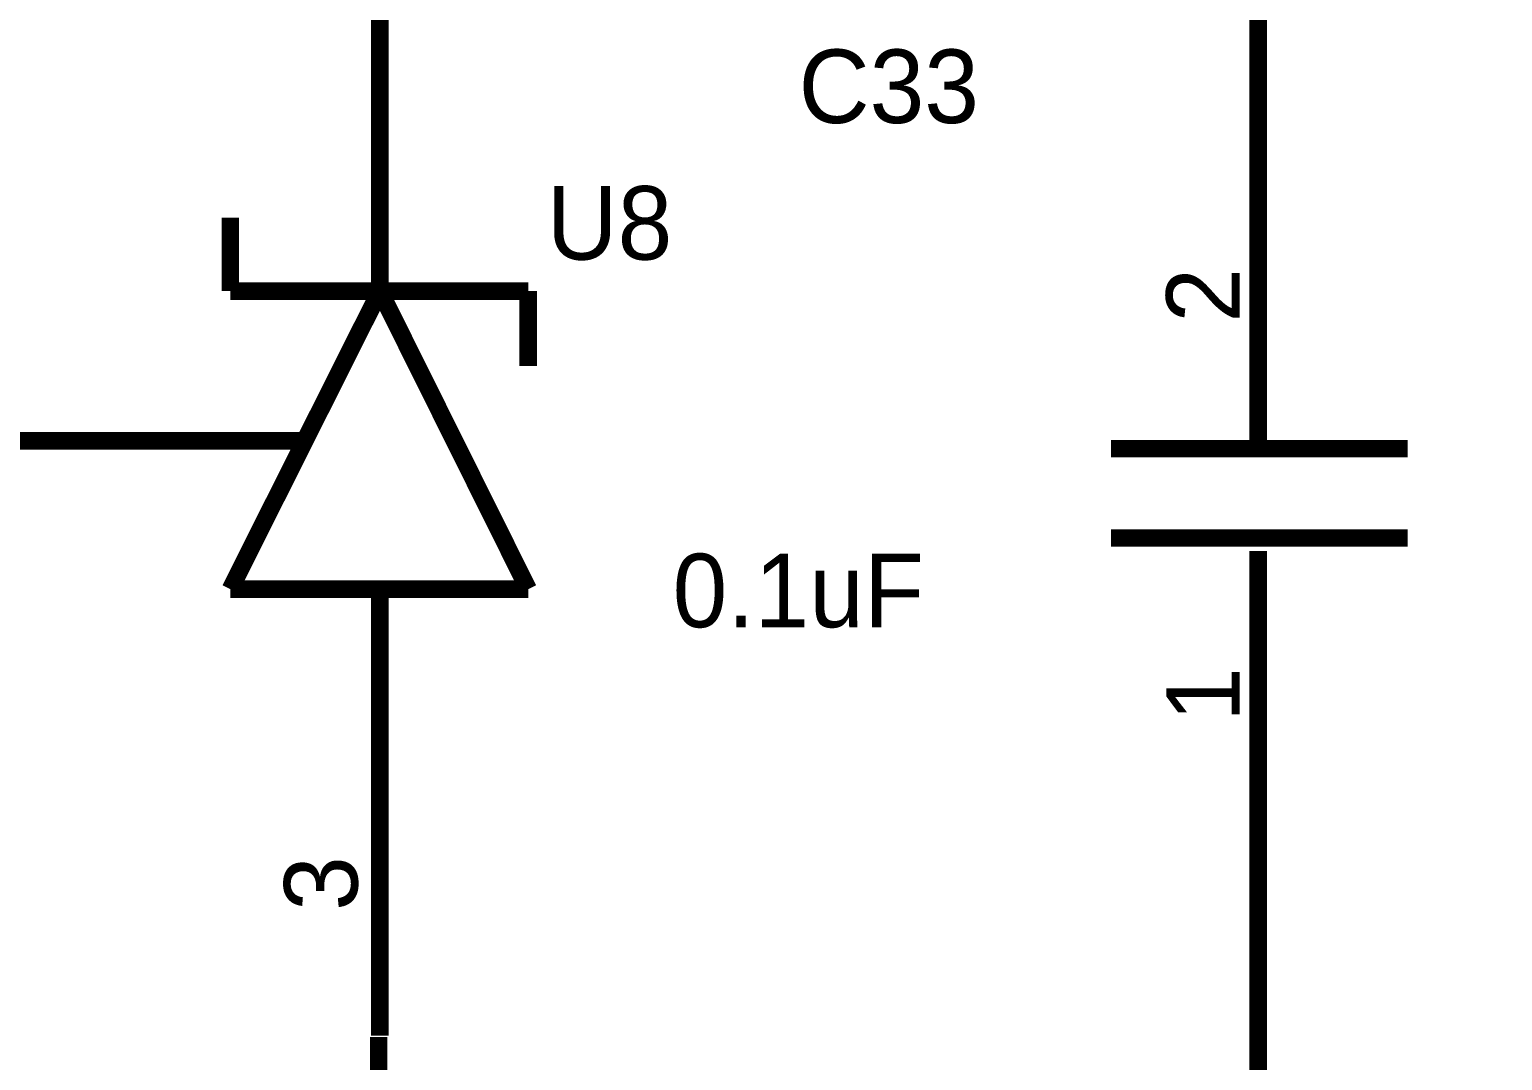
# Model space of a CAD drawing. Header units: millimetres. Extents: x 0 to 800, y 0 to 567.
# Drawn here: x 723.54 to 748.68, y 271.25 to 288.84 of the extents above; entities that cross this region are included whole.
import ezdxf

# ---------------------------------------------------------------- set-up
doc = ezdxf.new("R2010")
doc.units = ezdxf.units.MM
doc.layers.add('Sheet', color=255, linetype='Continuous')

msp = doc.modelspace()

# ---------------------------------------------------------------- linework, layer by layer
at = {"layer": 'Sheet', "const_width": 0.3}
for points in [[(744.505, 283.479), (744.505, 301.487)], [(729.52, 286.906), (729.52, 291.99)], [(729.498, 271.652), (729.498, 261.976), (744.505, 261.976), (763.544, 261.976), (763.544, 288.272)], [(729.52, 284.375), (729.52, 286.906)], [(726.967, 284.375), (726.967, 285.629)], [(726.967, 284.375), (732.051, 284.375)], [(726.967, 279.29), (729.52, 284.375)], [(732.051, 279.29), (729.52, 284.375)], [(732.051, 284.375), (732.051, 283.098)], [(744.505, 281.687), (744.505, 283.479)], [(744.505, 281.687), (744.505, 282.448)], [(724.435, 281.821), (719.351, 281.821)], [(726.967, 281.821), (724.435, 281.821)], [(726.72, 281.821), (728.243, 281.821)], [(747.059, 281.687), (741.996, 281.687)], [(747.059, 280.164), (741.996, 280.164)], [(744.505, 279.94), (744.505, 278.417)], [(744.505, 279.94), (744.505, 279.671)], [(726.967, 279.29), (732.051, 279.29)], [(729.52, 279.29), (729.52, 276.759)], [(744.505, 278.417), (744.505, 261.976)], [(729.52, 276.759), (729.52, 271.675)]]:
    msp.add_lwpolyline(points, dxfattribs=at)

# ---------------------------------------------------------------- texts
at = {"layer": 'Sheet'}
for s, p in [('C33', (736.665, 287.242)), ('U8', (732.365, 284.912)), ('0.1uF', (734.515, 278.641))]:
    msp.add_text(s, height=1.2543, dxfattribs=at).set_placement(p)
for s, p in [('2', (744.192, 283.837)), ('1', (744.192, 277.028)), ('3', (729.139, 273.803))]:
    msp.add_text(s, height=1.254, rotation=90, dxfattribs=at).set_placement(p)

doc.saveas('drawing.dxf')
